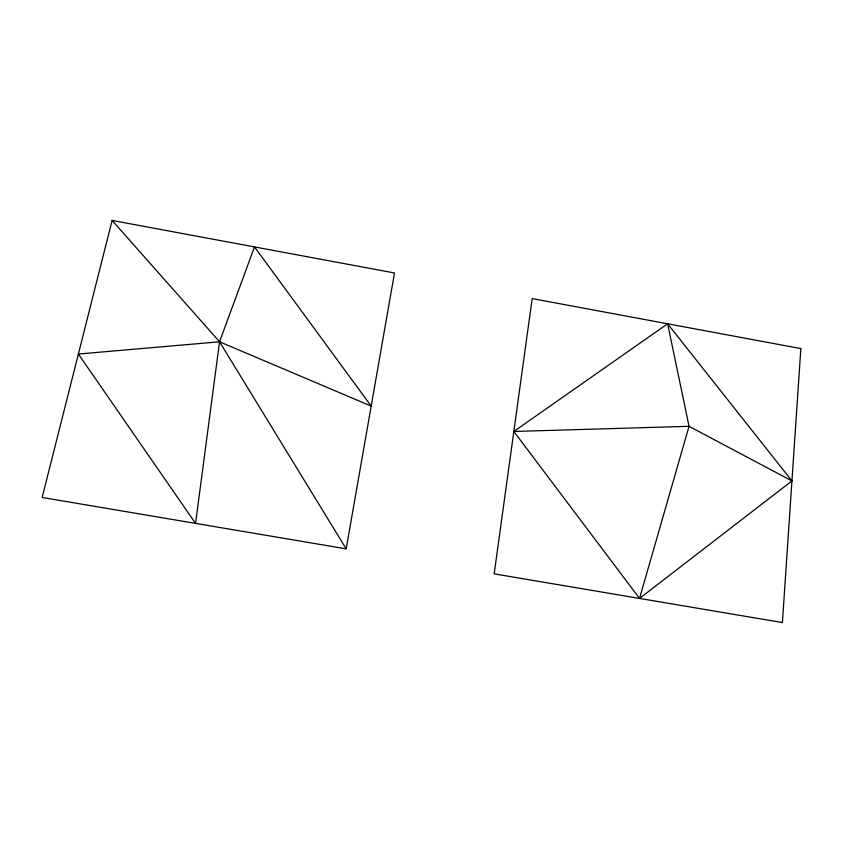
<?xml version="1.0" encoding="UTF-8"?>
<svg xmlns="http://www.w3.org/2000/svg" width="843" height="843" viewBox="0 0 843 843"><rect width="100%" height="100%" fill="white"/><g stroke="black" fill="none" stroke-linecap="round" stroke-linejoin="round"><path stroke-width="1.26" d="M346.188 548.846L394.503 272.974L112.119 220.434L42.15 497.465L346.188 548.846L219.549 341.784L112.119 220.434M639.542 598.425L689.037 426.305L667.624 323.786L513.84 431.468L639.542 598.425L791.935 480.921L667.624 323.786M513.84 431.468L689.037 426.305L791.935 480.921M800.85 348.58L782.399 622.566L494.167 573.862L532.186 298.591L800.85 348.58M219.549 341.784L195.544 523.387L78.378 354.039L219.549 341.784L371.183 406.105L254.491 246.925L219.549 341.784"/></g></svg>
